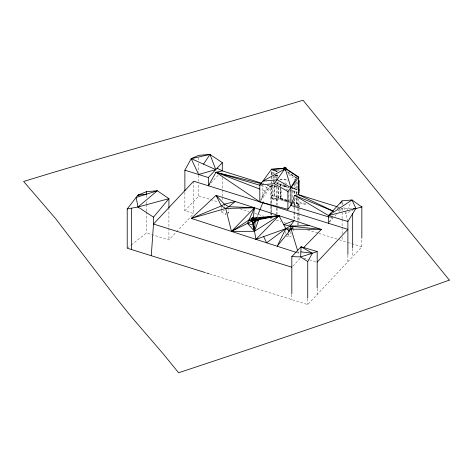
<?xml version="1.0" encoding="UTF-8"?>
<svg xmlns="http://www.w3.org/2000/svg" width="473" height="473" viewBox="0 0 473 473"><rect width="100%" height="100%" fill="white"/><g stroke="black" fill="none" stroke-linecap="round" stroke-linejoin="round"><path stroke-width="0.35" stroke-dasharray="2.37 1.77" d="M256.981 217.113L257.519 215.783M346.277 212.282L345.674 213.577L353.325 209.746M347.478 209.693L351.096 201.924M260.759 199.854L266.742 187.284L271.366 186.202L271.798 185.741L271.798 197.72L277.273 199.18L271.798 197.72M329.196 222.026L332.62 216.427M337.178 208.954L339.076 205.844M293.059 202.462L296.441 197.684M260.688 200.741L271.366 186.202L267.369 184.955M329.356 222.269L333.016 218.26L331.756 217.509M334.931 216.161L336.368 214.588M339.242 211.443L342.115 208.297L342.115 218.597M193.658 181.183L193.658 213.548L184.878 210.804L198.826 195.917L198.826 184.103M210.846 183.11L218.319 175.134M131.192 245.061L146.512 232.958L168.92 239.959L175.986 232.414M176.494 231.871L193.658 213.548M274.571 173.165L271.768 172.29L271.366 172.716L274.174 173.591M272.495 174.643L271.366 174.289L271.768 173.863L273.459 174.395M274.204 170.203L277.349 171.439L277.137 171.669L275.304 170.948L279.188 170.664M276.675 179.297L276.675 175.808L277.077 175.382L275.794 174.98M275.156 182.454L271.768 181.39L271.366 183.092M275.676 175.637L276.977 176.045L277.379 175.619L277.379 174.04M272.602 195.928L272.602 185.564L273.033 185.103L273.033 195.467L272.602 195.928L274.364 196.478L274.801 196.017L274.801 185.629L277.095 186.344L277.095 199.375M277.077 183.051L276.675 183.477L280.418 184.647L280.82 184.222L275.794 182.649M274.364 196.478L274.364 186.09L274.801 185.629M281.234 184.245A4.263 3.063 43.1 0 0 281.122 185.114L277.627 184.068L277.87 183.814A8.36 6.007 43.1 0 1 278.887 180.81M278.644 187.391L278.644 197.531L278.207 197.998L276.658 197.513L276.658 186.805L277.095 186.344M271.366 195.544L271.798 195.083L277.095 196.733L276.658 197.2M288.619 187.355L288.335 187.657L280.838 185.416L281.122 185.114M271.798 203.739L271.981 197.531M276.658 197.513L277.095 197.052L290.534 201.244M294.153 179.675L294.703 179.084M276.658 205.128L276.658 198.613L277.095 198.152L290.298 202.273M277.095 205.388L277.273 199.18M286.638 200.629L280.418 198.69L280.85 198.222L280.85 189.531M286.478 200.806L280.655 198.985L281.098 198.512L281.098 189.017M290.392 189.933L289.789 190.607L297.275 192.883M297.275 181.91L297.275 190.04L292.284 188.479L292.568 188.207M296.742 194.237L296.742 192.103L294.525 191.411L294.029 191.937L294.029 194.87M296.742 192.103L296.246 192.629L296.246 194.054M288.418 201.409L288.861 200.936L288.861 190.714M292.379 202.42L294.029 202.941L294.525 202.409L297.771 203.42L297.771 205.997L299.243 206.181L299.243 207.221M294.029 205.501L294.466 202.474L292.267 201.788M296.246 202.598L296.742 202.066M299.243 206.181L294.525 204.939L297.972 205.785M297.771 203.42L297.275 203.952L296.246 203.626L296.742 203.1L296.742 197.797M299.048 203.916L298.552 204.448L297.275 204.052L297.771 203.52L299.048 203.916L299.048 206.394M292.793 266.198L300.574 257.897M209.604 273.926L307.734 304.571L361.839 246.823L361.839 237.978M296.997 252.647L298.368 253.085L299.9 251.512M127.219 248.195L130.625 245.511M221.352 209.32L221.352 212.034L224.385 210.278M227.531 213.494L228.743 212.797L228.743 209.403M287.081 234.957L290.162 233.177L291.362 233.869M285.852 235.666L288.849 237.399L291.93 235.619M337.763 210.698L342.115 208.297M340.797 209.007L351.569 208.623M275.304 170.948L278.242 170.901M267.103 185.132L271.366 186.202L265.051 191.098L260.96 189.531M261.096 185.617L266.742 187.284M303.861 258.205L308.768 259.647M309.466 259.854L316.478 261.918M277.87 183.814L286.969 186.533M329.51 217.19L333.016 218.26M272.217 169.837L277.349 171.439M272.649 170.268L277.137 171.669M275.422 175.004L277.379 175.619M274.754 175.205L276.675 175.808M292.415 187.692L297.127 189.165M292.284 188L294.153 188.585M295.791 189.099L297.275 189.561M291.752 190.353L297.198 192.056M272.448 184.783L275.871 185.854M285.627 188.969L288.217 189.779M274.364 186.09L276.658 186.805M271.366 185.18L272.602 185.564M262.438 183.418L263.845 183.855M337.899 206.979L340.708 207.86M281.098 198.512L288.861 200.936M287.33 200.848L290.097 201.711L290.097 190.773M290.99 202.491L294.466 203.573M276.658 198.613L291.947 203.39M292.639 203.603L294.029 204.04M271.981 198.483L277.273 200.138M271.798 198.672L277.095 200.327M296.027 206.216L297.972 206.825M198.826 195.917L209.876 199.37M210.568 199.582L218.159 201.953M239.906 208.747L249.058 211.602M254.693 213.364L263.845 216.22M270.184 218.201L271.366 218.567L271.366 216.474M276.267 220.099L281.169 221.63M283.971 222.505L285.373 222.943M288.873 224.036L290.274 224.474M290.972 224.693L293.077 225.349M307.687 229.913L318.223 233.201M318.926 233.426L338.603 239.569M339.307 239.787L347.046 242.206M347.75 242.424L361.839 246.823M227.501 212.075L228.743 212.797M221.352 212.034L225.71 214.547L225.71 211.833M288.577 174.62L293.154 177.588M288.116 173.017L295.69 177.588L287.365 171.989M287.578 171.758L295.903 177.363M297.931 251.677L298.368 253.085M342.511 202.273L343.102 204.395M343.895 207.221L347.702 220.844M352.669 248.609L352.669 256.608M347.892 255.095L347.892 261.711M342.115 203.567L342.115 204.915M342.115 219.33L342.115 226.685M342.115 227.424L342.115 234.046M342.115 236.985L342.115 240.662M317.176 288.607L317.176 294.49M307.734 298.741L307.734 304.571M299.048 208.15L299.048 213.157M299.048 213.873L299.048 221.033M298.552 198.873L298.552 208.014M298.552 208.729L298.552 222.28M298.552 222.99L298.552 225.024M297.771 208.469L297.771 212.761M297.771 213.477L297.771 220.631M297.275 198.081L297.275 204.052M297.275 222.594L297.275 225.308M296.4 181.768L296.4 188.928L295.791 189.572L295.791 182.371M296.246 197.613L296.246 203.626M294.762 184.121L294.762 188.414L294.153 189.064L294.153 185.895M294.726 204.726L294.726 205.808M294.525 191.411L294.525 194.344M294.525 198.01L294.525 204.939M294.525 207.452L294.525 211.744M294.525 212.466L294.525 219.62M294.029 199.269L294.029 202.941M294.029 206.234L294.029 211.348M294.029 212.081L294.029 219.389M293.159 228.583L293.159 232.095M292.267 190.856L292.267 198.146M291.823 294.454L291.823 299.604M290.162 231.77L290.162 233.177M288.849 233.887L288.849 237.399M285.852 231.451L285.852 233.561M280.82 184.222L280.82 186.126M280.655 188.029L280.655 198.985M280.418 184.647L280.418 186.551M280.418 187.822L280.418 198.69M278.207 197.998L278.207 187.131L271.366 184.996L271.366 204.212M277.077 175.382L277.077 178.865M277.095 208.286L277.095 214.068M276.977 174.472L276.977 176.045M276.658 208.019L276.658 213.808M275.156 175.477L275.156 178.965M274.754 175.903L274.754 181.484M273.459 175.075L273.459 179.184M273.459 179.87L273.459 181.922L273.063 182.347L273.063 180.982M273.063 176.872L273.063 180.296M271.768 172.29L271.768 175.235M271.768 175.915L271.768 179.338M271.768 181.39L271.768 182.661M271.798 206.63L271.798 212.418M271.798 213.14L271.798 215.31M271.366 171.291L271.366 174.289M271.366 177.712L271.366 179.084M271.366 204.939L271.366 212.164M271.366 212.885L271.366 215.049M270.184 203.491L270.184 185.836L261.486 197.631L262.876 197.998L262.876 181.135M270.184 206.429L270.184 211.579M270.184 212.318L270.184 215.995M224.385 204.176L224.385 206.21M222.304 177.505L222.304 199.571M221.352 207.28L221.352 208.64M198.826 157.521L198.826 160.471M198.826 163.427L198.826 172.284M198.826 175.241L198.826 181.147M184.878 192.345L184.878 210.804M168.92 207.594L168.92 227.454M168.92 228.187L168.92 239.959M146.512 195.178L146.512 198.814M146.512 201.717L146.512 203.898M146.512 204.626L146.512 211.165M146.512 211.892L146.512 232.958M252.405 226.993A0.68 0.396 0 0 1 252.405 226.313M277.627 184.068A8.36 6.007 43.1 0 1 278.355 181.484M279.797 180.053A8.36 6.007 43.1 0 1 287.927 181.183M292.154 187.261A8.36 6.007 43.1 0 1 292.326 188.467M280.04 179.793A8.36 6.007 43.1 0 1 288.169 180.923M284.817 182.738A4.263 3.063 43.1 0 1 286.697 183.766M280.838 185.416A4.263 3.063 43.1 0 1 281.311 183.82M288.193 186.717A4.263 3.063 43.1 0 1 288.335 187.657M286.165 186.072A1.898 1.366 43.1 0 1 284.042 185.948A1.898 1.366 43.1 0 1 283.191 183.796M285.822 185.777A1.478 1.064 43.1 0 1 284.297 186.037A1.478 1.064 43.1 0 1 283.315 184.423M286.017 185.558A1.478 1.064 43.1 0 1 284.669 185.901A1.478 1.064 43.1 0 1 283.522 184.529M286.2 186.037A1.898 1.366 43.1 0 1 284.078 185.913A1.898 1.366 43.1 0 1 283.226 183.761M305.333 203.762L299.113 201.817L299.113 202.686L305.333 204.626L305.333 203.762"/><path stroke-width="0.71" d="M296.317 252.422L191.299 218.414L216.09 195.325L221.352 205.926L225.71 208.439L231.486 231.427L254.492 231.273L255.148 221.748L253.138 224.178L254.711 228.116L254.161 229.476L253.368 224.77M151.277 255.71L153.506 224.042L153.506 217.172L168.92 198.66L157.338 190.767L146.512 191.66L137.88 195.207L127.219 208.965L127.219 248.195L205.388 272.608M256.526 217.675L252.919 220.17L254.48 207.759L228.743 206.689L224.385 204.176L216.09 195.325L321.362 229.417L303.477 247.828M259.848 217.385L259.571 219.147L252.889 223.085L255.544 220.276L252.99 219.62M225.71 208.439L228.743 206.689L235.282 201.545L224.385 204.176L221.352 205.926L191.299 218.414L225.71 208.439L254.48 207.759L247.468 223.374L254.492 231.273L258.678 219.661L253.061 219.07L252.269 219.354M184.878 190.867L184.878 170.191L191.21 158.656L198.826 155.304L210 154.458L222.304 162.635L208.351 177.535L208.351 185.771L215.954 172.278L259.813 201.841L287.886 209.297L290.948 205.453L294.596 195.355L298.552 194.693L337.196 206.76M257.791 215.114L263.189 201.77M328.812 216.977L290.948 205.453L290.948 187.657L284.758 167.194L284.527 167.519L285.574 169.446L286.047 168.353L285.775 167.436L285.071 168.855L262.876 181.135L259.813 184.984L259.813 201.841M285.775 167.436L274.275 183.654L259.813 184.984M286.36 169.233L285.846 170.363L283.575 169.5L284.575 168.358L271.579 169.168L262.876 181.135L277.338 179.811L290.948 187.657L298.765 177.115L286.573 169.009L285.574 169.446M263.656 236.612L266.589 242.797L285.852 228.642L290.162 226.147L294.188 220.619L283.717 224.616L290.162 226.147L293.159 227.88L288.849 230.369L285.852 228.642L278.993 215.7L253.061 219.07L251.252 221.47L253.292 217.237L231.486 231.427L254.48 207.759M291.007 229.127L285.852 228.642L277.184 246.226L291.007 229.127L321.362 229.417L290.162 226.147L297.718 250.974M247.468 223.374L253.38 225.278L253.256 224.728M307.734 298.014L307.734 261.593L312.357 253.25L317.176 251.512L317.176 287.874M340.595 203.349L342.115 200.859L352.001 199.978L361.839 207.02L328.439 215.587L328.439 223.274M347.892 221.5L355.879 208.469L352.001 199.978L328.439 215.587L347.892 221.5L347.892 254.356M203.485 164.137L210 154.458L215.765 169.618L198.625 174.49L191.21 158.656L210 154.458M290.948 205.453L292.219 203.662M251.252 221.47L253.061 219.07M287.886 209.297L287.886 191.5L290.948 187.657L297.493 176.269M250.655 220.536L253.292 217.237M328.439 215.587L342.115 200.859M208.351 185.771L209.35 184.707M285.515 168.305L285.302 168.53L298.552 177.345L298.552 194.693L333.276 211.118M298.552 178.611L298.765 177.115M298.552 181.047L299.102 180.455L299.072 189.88L298.374 189.661M298.552 182.306L299.102 181.721L298.374 181.531M298.552 190.436L299.149 189.797L299.149 192.641L298.552 193.28M291.823 293.715L291.823 256.62L301.059 246.764L317.176 251.512M317.176 262.125L347.892 229.346L193.658 181.183L153.506 224.042L291.823 267.233M253.085 220.205A0.68 0.396 0 0 1 252.57 220.926L255.999 239.368L278.993 215.7L253.197 217.97M127.219 208.965L137.992 206.997L157.338 190.767L136.141 197.454L137.992 206.997L153.506 217.172M254.492 231.273L278.993 215.7L252.57 220.17A0.68 0.396 0 0 0 252.405 220.885L253.38 225.278M271.366 169.399L284.362 168.589L284.439 169.015L283.895 167.679L284.758 167.194M231.486 231.427L252.405 220.885L278.993 215.7M255.999 239.368L285.852 228.642M307.734 261.593L300.651 256.928L301.059 246.764L312.357 253.25L300.651 256.928L291.823 256.62M137.992 206.997L168.92 198.66L168.92 207.594M283.895 167.679L284.527 167.519M139.316 194.965L137.88 195.207L146.736 194.107L146.512 191.66M252.57 220.17L252.919 220.17M353.006 208.569L355.879 208.469M290.162 226.147L309.389 225.544M300.858 251.849L312.357 253.25M248.904 220.181L252.57 220.926M261.421 183.707L215.954 172.278L222.304 170.883L261.735 183.199M259.689 185.203L215.954 172.278L259.594 189.005M184.878 170.191L208.351 177.535M206.796 273.045L208.9 273.707M272.891 169.689L271.579 169.168L271.579 169.636M333.24 211.23L294.596 195.355L329.238 216.007M191.21 158.656L215.765 169.618M217.113 168.175L222.304 170.883L222.304 162.635M274.275 183.654L287.886 191.5M285.544 167.761L286.047 168.353M254.072 226.526L254.161 229.476M361.839 206.133L361.839 237.978M352.669 213.701L352.669 247.882M288.849 230.369L288.849 231.776M131.393 208.203L131.393 249.502M449.35 280.105C359.557 312.275 269.155 342.748 178.623 372.759L163.096 353.715L131.547 317.046L116.009 297.706L55.542 218.544L23.65 181.472C116.334 152.826 210.148 128.124 303.051 100.241L449.35 280.105"/></g></svg>
